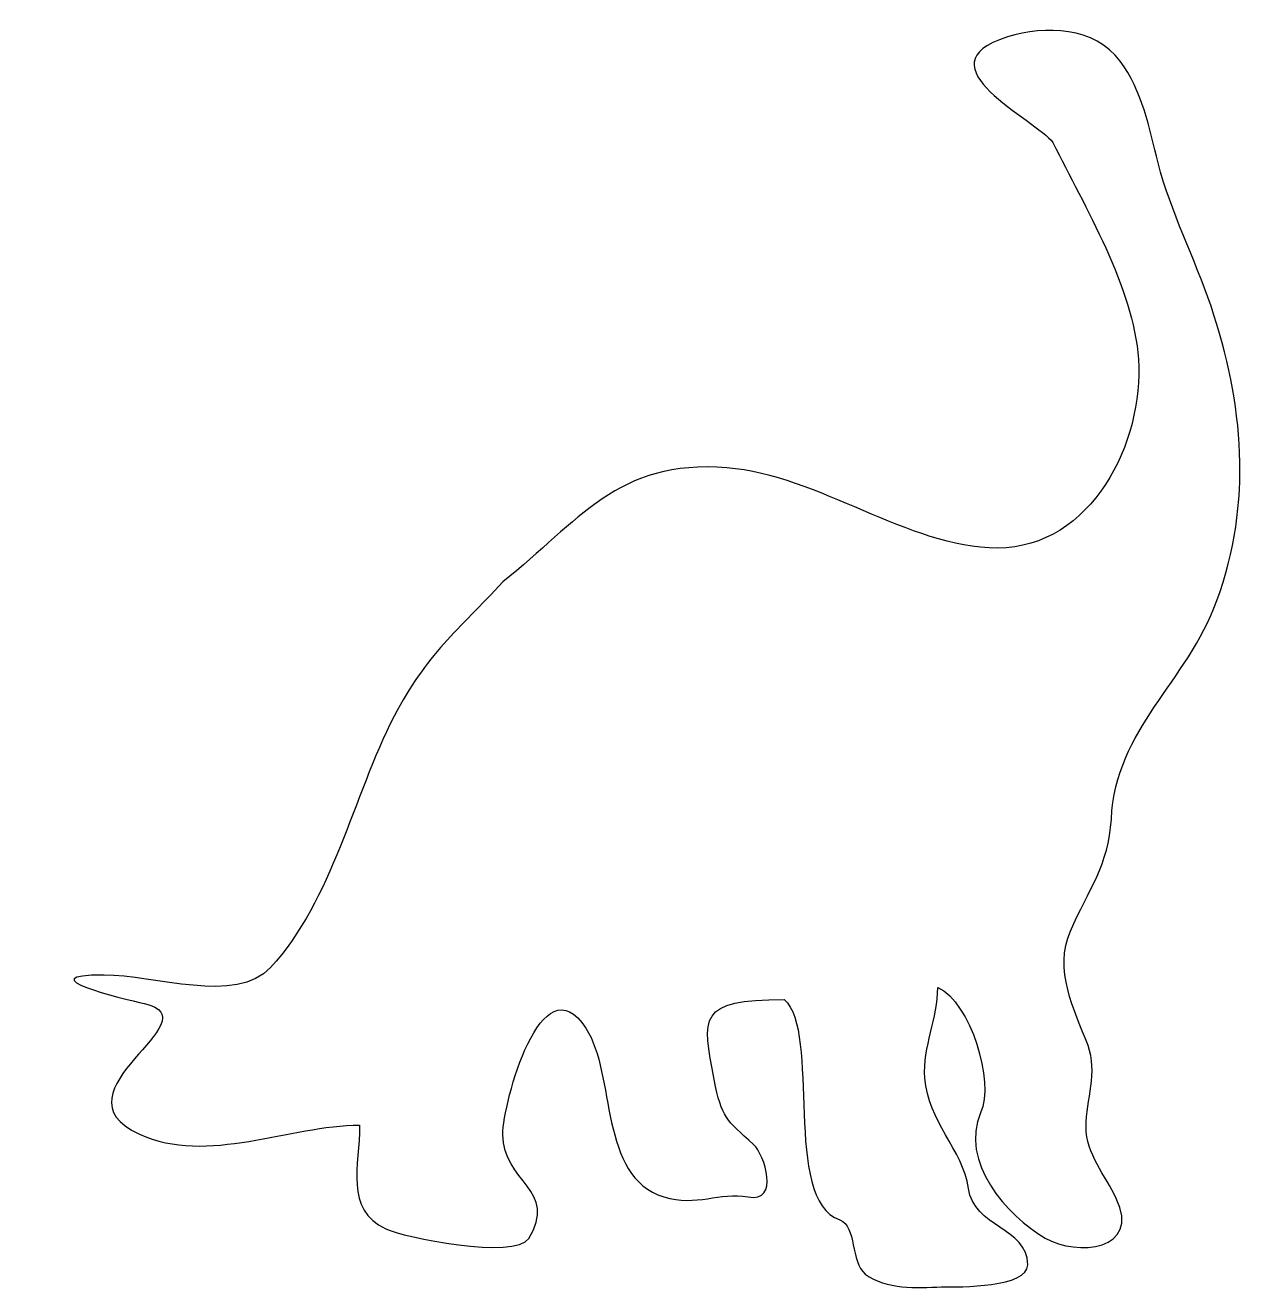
# Model space of a CAD drawing. Header units: centimetres. Extents: x -9.5 to 9, y -9.5 to 9.5.
import ezdxf

# ---------------------------------------------------------------- set-up
doc = ezdxf.new("R2010")
doc.units = ezdxf.units.CM
doc.header["$MEASUREMENT"] = 0
doc.layers.add('Camada 1', color=7, linetype='Continuous')

msp = doc.modelspace()

# ---------------------------------------------------------------- linework, layer by layer
at = {"layer": 'Camada 1'}
msp.add_open_spline([(1.9159, -5.13052), (0.60637, -5.13052), (0.68212, -5.38836), (0.86254, -6.33498), (0.86254, -6.33498), (0.98068, -6.91336), (1.03891, -6.93537), (1.45685, -7.31217), (1.45685, -7.31217), (1.62547, -7.46573), (1.85235, -8.1985), (1.37335, -8.09952), (1.37335, -8.09952), (0.93835, -8.02295), (0.59902, -8.25107), (0.10454, -8.09952), (0.10454, -8.09952), (-0.88079, -7.80054), (-0.61603, -6.25842), (-1.06815, -5.5619), (-1.06815, -5.5619), (-1.73617, -4.52608), (-2.31905, -6.68286), (-2.31905, -7.16104), (-2.31905, -7.16104), (-2.31905, -7.87224), (-1.47752, -8.00136), (-1.92966, -8.72515), (-1.92966, -8.72515), (-2.13617, -9.04982), (-3.82291, -8.70806), (-4.084, -8.58341), (-4.084, -8.58341), (-4.70762, -8.28525), (-4.47707, -7.6262), (-4.47707, -7.02012), (-4.47707, -7.02012), (-5.519, -7.02012), (-6.77765, -7.6262), (-7.79391, -7.15495), (-7.79391, -7.15495), (-9.16699, -6.51828), (-6.64361, -5.43114), (-7.71977, -5.19), (-7.71977, -5.19), (-8.04563, -5.11708), (-9.51158, -4.75947), (-8.32342, -4.75947), (-8.32342, -4.75947), (-7.57719, -4.75947), (-6.3324, -5.20995), (-5.81837, -4.64866), (-5.81837, -4.64866), (-4.875, -3.61692), (-4.58539, -2.08495), (-3.95689, -0.86298), (-3.95689, -0.86298), (-3.48072, 0.06124), (-2.98542, 0.44311), (-2.31904, 1.16061), (-2.31904, 1.16061), (-1.1712, 2.07221), (-0.59972, 3.01129), (1.05278, 2.87789), (1.05278, 2.87789), (2.45235, 2.76465), (3.77127, 1.67668), (5.13051, 1.67017), (5.13051, 1.67017), (6.54802, 1.67017), (7.3374, 3.27482), (7.25226, 4.51227), (7.25226, 4.51227), (7.17812, 5.59677), (6.44047, 6.80978), (5.96429, 7.77638), (5.96429, 7.77638), (5.71257, 8.12055), (3.92684, 8.94256), (5.27915, 9.36515), (5.27915, 9.36515), (5.85594, 9.54131), (6.58953, 9.52157), (6.97812, 8.99897), (6.97812, 8.99897), (7.30559, 8.56458), (7.42087, 7.98779), (7.54795, 7.47047), (7.54795, 7.47047), (7.73779, 6.72913), (8.10072, 6.03608), (8.34509, 5.31126), (8.34509, 5.31126), (8.83592, 3.85057), (8.97318, 2.35224), (8.43431, 0.87915), (8.43431, 0.87915), (7.97973, -0.36606), (6.91335, -1.03934), (6.84451, -2.41123), (6.84451, -2.41123), (6.80419, -3.10775), (6.50074, -3.47067), (6.22822, -4.09716), (6.22822, -4.09716), (5.97202, -4.678), (6.28487, -5.28614), (6.49299, -5.82013), (6.49299, -5.82013), (6.64454, -6.23113), (6.46367, -6.63357), (6.46367, -7.04822), (6.46367, -7.04822), (6.46367, -7.44782), (6.75614, -7.78183), (6.91865, -8.12317), (6.91865, -8.12317), (7.2942, -8.91091), (6.32805, -8.99648), (5.84902, -8.72028), (5.84902, -8.72028), (5.26614, -8.38913), (4.55373, -7.55617), (4.87594, -6.8356), (4.87594, -6.8356), (5.0857, -6.36432), (4.72563, -5.17576), (4.23112, -4.94521), (4.23112, -4.94521), (4.23112, -5.41609), (4.00345, -5.83114), (4.03602, -6.31057), (4.03602, -6.31057), (4.0788, -6.96555), (4.60874, -7.38182), (4.69102, -7.97488), (4.69102, -7.97488), (4.76595, -8.55289), (5.58428, -8.56064), (5.58428, -9.12354), (5.58428, -9.12354), (5.58428, -9.4657), (4.57003, -9.45713), (4.28695, -9.45713), (4.28695, -9.45713), (3.90693, -9.46893), (3.46007, -9.49827), (3.13749, -9.26285), (3.13749, -9.26285), (2.91508, -9.07955), (3.00877, -8.5435), (2.75421, -8.44738), (2.75421, -8.44738), (1.87965, -8.14471), (2.4756, -5.60423), (1.9159, -5.13052)], degree=3, knots=[0, 0, 0, 0, 0.025, 0.025, 0.025, 0.025, 0.05, 0.05, 0.05, 0.05, 0.075, 0.075, 0.075, 0.075, 0.1, 0.1, 0.1, 0.1, 0.125, 0.125, 0.125, 0.125, 0.15, 0.15, 0.15, 0.15, 0.175, 0.175, 0.175, 0.175, 0.2, 0.2, 0.2, 0.2, 0.225, 0.225, 0.225, 0.225, 0.25, 0.25, 0.25, 0.25, 0.275, 0.275, 0.275, 0.275, 0.3, 0.3, 0.3, 0.3, 0.325, 0.325, 0.325, 0.325, 0.35, 0.35, 0.35, 0.35, 0.375, 0.375, 0.375, 0.375, 0.4, 0.4, 0.4, 0.4, 0.425, 0.425, 0.425, 0.425, 0.45, 0.45, 0.45, 0.45, 0.475, 0.475, 0.475, 0.475, 0.5, 0.5, 0.5, 0.5, 0.525, 0.525, 0.525, 0.525, 0.55, 0.55, 0.55, 0.55, 0.575, 0.575, 0.575, 0.575, 0.6, 0.6, 0.6, 0.6, 0.625, 0.625, 0.625, 0.625, 0.65, 0.65, 0.65, 0.65, 0.675, 0.675, 0.675, 0.675, 0.7, 0.7, 0.7, 0.7, 0.725, 0.725, 0.725, 0.725, 0.75, 0.75, 0.75, 0.75, 0.775, 0.775, 0.775, 0.775, 0.8, 0.8, 0.8, 0.8, 0.825, 0.825, 0.825, 0.825, 0.85, 0.85, 0.85, 0.85, 0.875, 0.875, 0.875, 0.875, 0.9, 0.9, 0.9, 0.9, 0.925, 0.925, 0.925, 0.925, 0.95, 0.95, 0.95, 0.95, 1, 1, 1, 1], dxfattribs=at)

doc.saveas('drawing.dxf')
